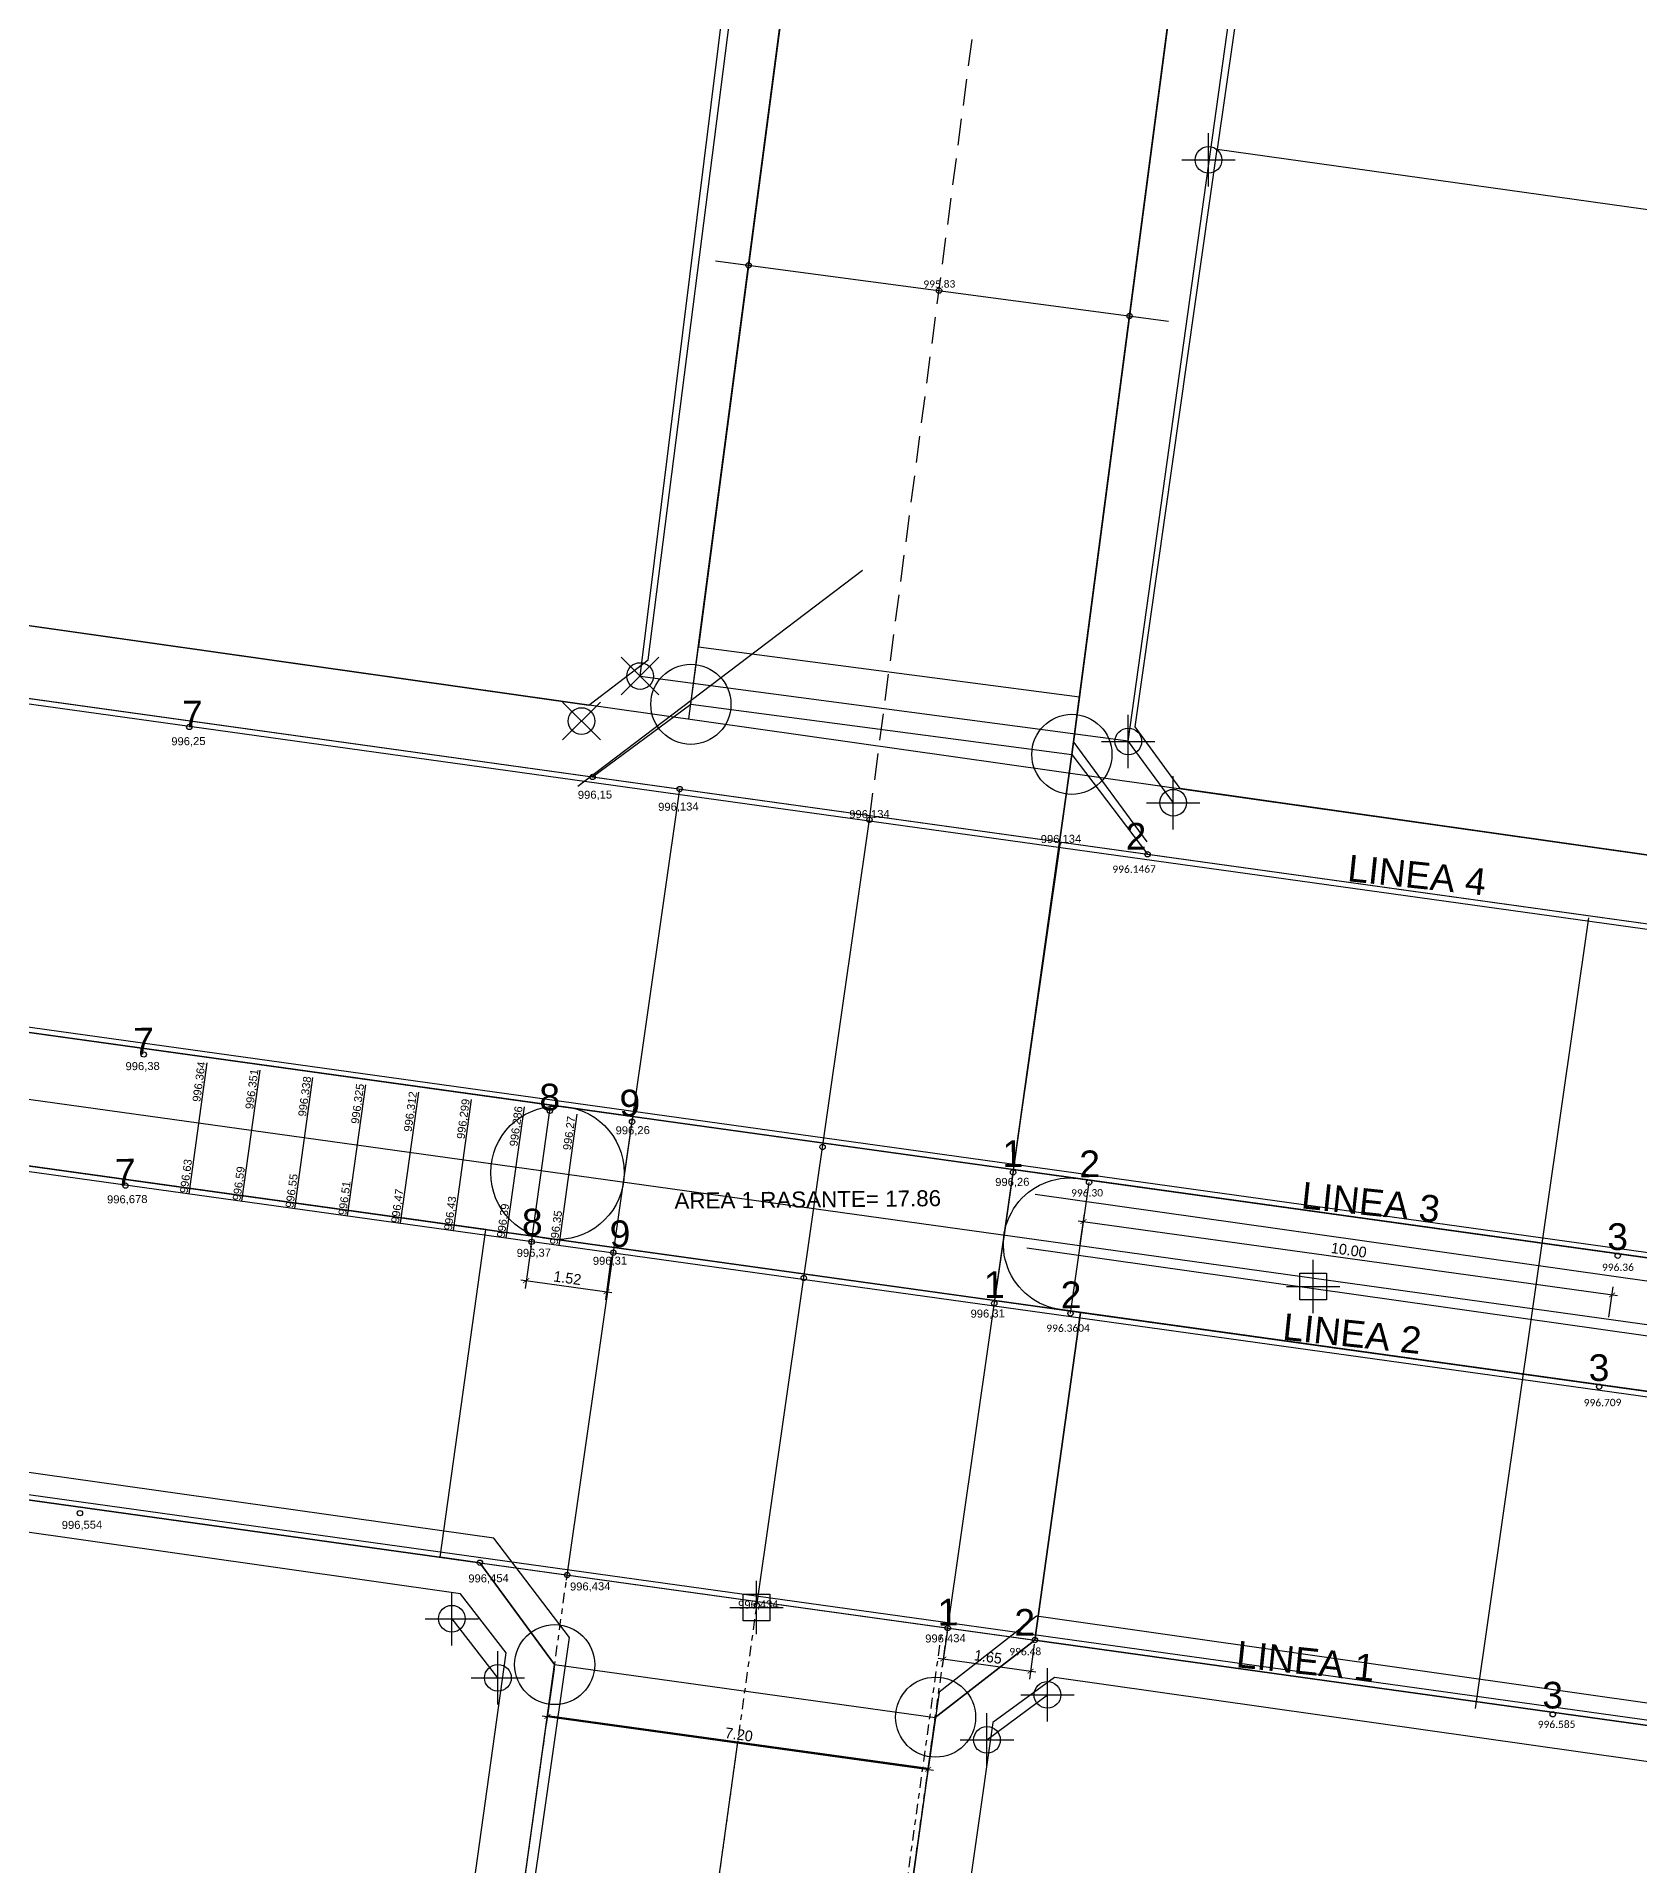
# Model space of a CAD drawing. Header units: metres. Extents: x 678 to 2349, y 417 to 1219.
# Drawn here: x 848.29 to 878.32, y 1039.53 to 1073.81 of the extents above; entities that cross this region are included whole.
import ezdxf

# ---------------------------------------------------------------- set-up
doc = ezdxf.new("R2010")
doc.units = ezdxf.units.M
doc.header["$PDMODE"] = 32
doc.header["$PDSIZE"] = 1.5
doc.linetypes.add('CENTRO1', pattern=[0.44, 0.2, -0.08, 0.08, -0.08])
doc.linetypes.add('DASHED', pattern=[0.75, 0.5, -0.25])
for name, color, linetype in [('12-CONDICIONES EXISTENTES', 2, 'Continuous'), ('C-ANNO-MATC-TEXT', 150, 'Continuous'), ('C-ROAD-PROF-TEXT', 11, 'Continuous'), ('linea 1', 1, 'Continuous'), ('LOTE 243', 1, 'Continuous'), ('puntos nov 7', 50, 'Continuous'), ('PUNTOS V', 4, 'Continuous'), ('V-NODE', 1, 'Continuous')]:
    doc.layers.add(name, color=color, linetype=linetype)
doc.layers.add('PDF2_area escolar', color=7, linetype='Continuous', true_color=0x989898)
doc.layers.add('PDF_Geometry', color=7, linetype='Continuous', true_color=0x797979)
doc.styles.add('CITY2', font='stylu.ttf', dxfattribs={"height": 0.2})
doc.styles.get("Standard").update_dxf_attribs({"font": 'arial.ttf'})
doc.dimstyles.new('COTAS2', dxfattribs={"dimtxt": 0.02, "dimasz": 0.1, "dimexe": 0.15, "dimexo": 0.08, "dimgap": 0.05, "dimtad": 1, "dimzin": 0, "dimdsep": 46, "dimtxsty": 'CITY2', "dimblk": 'ARCHTICK', "dimcen": 1, "dimdle": 0.1, "dimclrd": 1, "dimclre": 1, "dimclrt": 2, "dimadec": 0, "dimazin": 0, "dimtfac": 1, "dimtofl": 0, "dimtmove": 0, "dimatfit": 3, "dimldrblk": 'ARCHTICK', "dimfxl": 0.18, "dimtolj": 1, "dimtzin": 0, "dimarcsym": 0})

# ---------------------------------------------------------------- blocks, each defined once
blk = doc.blocks.new('*U270')
at = {"color": 0, "linetype": 'ByBlock', "lineweight": -2, "transparency": 16777216}
for p, q in [((0, -1), (0, 1)), ((-1, 0), (1, 0))]:
    blk.add_line(p, q, dxfattribs=at)
blk.add_circle((0, 0), 0.5, dxfattribs=at)
blk = doc.blocks.new('*U1146', base_point=(856.933, 1043.046, 998.061))
at = {"layer": 'V-NODE', "color": 50, "lineweight": -2, "xscale": 0.5, "yscale": 0.5, "zscale": 0.5}
blk.add_blockref('*U270', (856.933, 1043.046, 998.061), dxfattribs=at)
blk = doc.blocks.new('*U1149', base_point=(856.069, 1044.154, 998.04))
at = {"layer": 'V-NODE', "color": 50, "lineweight": -2, "xscale": 0.5, "yscale": 0.5, "zscale": 0.5}
blk.add_blockref('*U270', (856.069, 1044.154, 998.04), dxfattribs=at)
blk = doc.blocks.new('*U1284', base_point=(866.096, 1041.882, 997.971))
at = {"layer": 'V-NODE', "color": 50, "lineweight": -2, "xscale": 0.5, "yscale": 0.5, "zscale": 0.5}
blk.add_blockref('*U270', (866.096, 1041.882, 997.971), dxfattribs=at)
blk = doc.blocks.new('*U1287', base_point=(867.228, 1042.726, 997.984))
at = {"layer": 'V-NODE', "color": 50, "lineweight": -2, "xscale": 0.5, "yscale": 0.5, "zscale": 0.5}
blk.add_blockref('*U270', (867.228, 1042.726, 997.984), dxfattribs=at)
blk = doc.blocks.new('*U1290', base_point=(868.744, 1060.598, 997.358))
at = {"layer": 'V-NODE', "color": 50, "lineweight": -2, "xscale": 0.5, "yscale": 0.5, "zscale": 0.5}
blk.add_blockref('*U270', (868.744, 1060.598, 997.358), dxfattribs=at)
blk = doc.blocks.new('*U1293', base_point=(869.586, 1059.45, 997.398))
at = {"layer": 'V-NODE', "color": 50, "lineweight": -2, "xscale": 0.5, "yscale": 0.5, "zscale": 0.5}
blk.add_blockref('*U270', (869.586, 1059.45, 997.398), dxfattribs=at)
blk = doc.blocks.new('*U1296', base_point=(870.246, 1071.498, 996.919))
at = {"layer": 'V-NODE', "color": 50, "lineweight": -2, "xscale": 0.5, "yscale": 0.5, "zscale": 0.5}
blk.add_blockref('*U270', (870.246, 1071.498, 996.919), dxfattribs=at)
blk = doc.blocks.new('*U3012')
at = {"color": 0, "linetype": 'ByBlock', "lineweight": -2, "transparency": 16777216}
for p, q in [((-0.707, -0.707), (0.707, 0.707)), ((-0.707, 0.707), (0.707, -0.707))]:
    blk.add_line(p, q, dxfattribs=at)
blk.add_circle((0, 0), 0.5, dxfattribs=at)
blk = doc.blocks.new('*U3015', base_point=(859.596, 1061.824, 997.32))
at = {"layer": 'V-NODE', "color": 50, "lineweight": -2, "xscale": 0.5, "yscale": 0.5, "zscale": 0.5}
blk.add_blockref('*U3012', (859.596, 1061.824, 997.32), dxfattribs=at)
blk = doc.blocks.new('*U3018', base_point=(858.499, 1060.98, 997.399))
at = {"layer": 'V-NODE', "color": 50, "lineweight": -2, "xscale": 0.5, "yscale": 0.5, "zscale": 0.5}
blk.add_blockref('*U3012', (858.499, 1060.98, 997.399), dxfattribs=at)
blk = doc.blocks.new('base')
at = {"layer": 'PDF_Geometry', "lineweight": 25, "extrusion": (-0.000787417, 0.063364, 0.99799), "elevation": 0.026}
for points in [[(-314.355, -197.288), (-299.601, -195.681), (-292.744, -194.188), (-282.663, -192.111), (-274.476, -190.361), (-258.037, -185.154), (-248.029, -180.61), (-240.539, -177.71), (-228.643, -174.042), (-222.733, -172.714), (-217.384, -171.04), (-209.935, -169.248), (-202.16, -164.759), (-196.196, -160.284), (-195.073, -159.817), (-178.095, -157.457), (-154.298, -156.614), (-136.667, -154.611), (-124.436, -153.164), (-118.066, -151.474), (-100.79, -146.646), (-80.955, -140.967), (-73.385, -139.328), (-61.694, -135.822), (-40.504, -131.604), (-37.727, -130.872), (-17.661, -129.441), (1.311, -127.461), (21.092, -124.929), (41.006, -122.83), (47.376, -123.458), (63.592, -123.186), (81.402, -124.312), (85.639, -96.072), (88.705, -66.393), (92.811, -40.781), (97.16, -22.386), (100.596, -1.562), (102.483, 8.32), (109.691, 37.361), (117.528, 76.62), (126.217, 115.638), (131.513, 149.592), (134.682, 173.973), (136.916, 195.591), (139.956, 229.678), (141.558, 250.676), (142.614, 271.37), (143.252, 283.21), (147.066, 312.938), (152.58, 355.631), (153.554, 396.042), (150.869, 418.02), (151.777, 438.639), (150.959, 458.028), (151.777, 438.639), (150.869, 418.02), (153.554, 396.042), (152.58, 355.631), (147.066, 312.938), (143.252, 283.21), (142.614, 271.37), (141.558, 250.676), (139.956, 229.678), (136.916, 195.591), (134.682, 173.973), (131.513, 149.592), (126.217, 115.638), (117.528, 76.62), (109.691, 37.361), (102.483, 8.32), (100.596, -1.562), (97.16, -22.386), (92.811, -40.781), (88.705, -66.393), (85.639, -96.072), (81.402, -124.312), (63.592, -123.186), (47.376, -123.458), (41.006, -122.83), (21.092, -124.929), (1.311, -127.461), (-17.661, -129.441), (-37.727, -130.872), (-40.504, -131.604), (-61.694, -135.822), (-73.385, -139.328), (-80.955, -140.967), (-100.79, -146.646), (-118.066, -151.474), (-124.436, -153.164), (-136.667, -154.611), (-154.298, -156.614), (-178.095, -157.457), (-195.073, -159.817), (-196.196, -160.284), (-202.16, -164.759), (-209.935, -169.248), (-217.384, -171.04), (-222.733, -172.714), (-228.643, -174.042), (-240.539, -177.71), (-248.029, -180.61), (-258.037, -185.154), (-274.476, -190.361), (-282.663, -192.111), (-292.744, -194.188), (-299.601, -195.681), (-314.355, -197.288), (-312.178, -178.446), (-309.146, -157.898), (-306.876, -132.899), (-305.823, -118.002), (-298.643, -78.802), (-291.055, -45.077), (-282.252, -15.116), (-275.645, 10.473), (-270.319, 33.898), (-263.825, 63.164), (-258.15, 86.408), (-284.424, 123.888)], [(90.41, -55.701), (23.541, -45.327), (22.42, -46.165), (14.042, -106.087)], [(4.42, -98.575), (-37.003, -101.004), (-27.234, -38.004)], [(23.766, -43.807), (18.381, -47.797)], [(23.541, -45.327), (22.42, -46.165)], [(13.108, -42.632), (14.458, -44.511)], [(76.721, 35.815), (75.319, 37.653), (36.902, 43.626), (35.023, 42.276), (24.12, -27.822), (25.516, -29.706), (63.985, -35.639), (65.818, -34.283)], [(15.461, -35.033), (-25.236, -28.738)], [(-11.71, 51.199), (-13.594, 49.803), (-24.492, -20.249), (-23.096, -22.133), (15.367, -28.112), (17.206, -26.71), (28.103, 43.341), (26.707, 45.225)], [(15.367, -28.112), (17.206, -26.71)]]:
    blk.add_lwpolyline(points, dxfattribs=at)
for points in [[(-8.124, -52.594), (-9.968, -64.429), (9.787, -67.504), (11.636, -55.624)], [(-8.124, -52.594), (-6.276, -40.714), (12.479, -43.623), (13.312, -44.79), (11.636, -55.624)], [(26.666, -18.622), (25.312, -27.548), (26.151, -28.669), (44.906, -31.578), (46.42, -21.698)], [(-1.863, -12.171), (-3.712, -24.051), (15.043, -26.96), (16.209, -26.127), (17.891, -15.247)]]:
    blk.add_lwpolyline(points, close=True, dxfattribs=at)
blk.add_lwpolyline([(-25.248, -28.783, 1.000018), (-25.403, -29.738), (15.294, -36.033)], format="xyb", dxfattribs=at)
blk = doc.blocks.new('_ArchTick')
at = {"color": 0, "linetype": 'ByBlock', "const_width": 0.15}
blk.add_lwpolyline([(-0.5, -0.5), (0.5, 0.5)], dxfattribs=at)
blk = doc.blocks.new('*D3795')
at = {"layer": 'Defpoints', "color": 0, "transparency": 16777216}
for p in [(857.995, 1043.294), (865.127, 1042.303), (864.992, 1041.33)]:
    blk.add_point(p, dxfattribs=at)
at = {"layer": 'PUNTOS V', "color": 1, "linetype": 'Continuous', "lineweight": -2, "transparency": 16777216}
for p, q in [((857.984, 1043.215), (857.839, 1042.172)), ((865.116, 1042.224), (864.971, 1041.182))]:
    blk.add_line(p, q, dxfattribs=at)
at = {"layer": 'PUNTOS V', "color": 1, "lineweight": -2, "transparency": 16777216}
blk.add_line((857.761, 1042.335), (865.091, 1041.316), dxfattribs=at)
at = {"layer": 'PUNTOS V', "color": 1, "lineweight": -2, "transparency": 16777216, "xscale": 0.1, "yscale": 0.1, "zscale": 0.1}
for p, rotation in [((857.86, 1042.321), 172.0902443929145), ((864.992, 1041.33), 352.0902443929144)]:
    blk.add_blockref('_ArchTick', p, dxfattribs=dict(at, rotation=rotation))
at = {"layer": 'PUNTOS V', "color": 2, "transparency": 16777216, "insert": (861.448, 1041.982), "char_height": 0.2, "attachment_point": 5, "rotation": 352.0902, "style": 'CITY2'}
blk.add_mtext('\\A1;7.20', dxfattribs=at)
blk = doc.blocks.new('*D3812')
at = {"layer": 'Defpoints', "color": 0, "transparency": 16777216}
for p in [(867.834, 1051.104, 997.971), (877.808, 1050.223), (877.739, 1049.73, 997.971)]:
    blk.add_point(p, dxfattribs=at)
at = {"layer": 'PUNTOS V', "color": 1, "linetype": 'Continuous', "lineweight": -2, "transparency": 16777216}
for p, q in [((867.845, 1051.183), (867.923, 1051.746)), ((877.75, 1049.809), (877.829, 1050.372))]:
    blk.add_line(p, q, dxfattribs=at)
at = {"layer": 'PUNTOS V', "color": 1, "lineweight": -2, "transparency": 16777216}
blk.add_line((867.804, 1051.612), (877.907, 1050.21), dxfattribs=at)
at = {"layer": 'PUNTOS V', "color": 1, "lineweight": -2, "transparency": 16777216, "xscale": 0.1, "yscale": 0.1, "zscale": 0.1}
for p, rotation in [((867.903, 1051.598), 172.1005666977448), ((877.808, 1050.223), 352.1005666977448)]:
    blk.add_blockref('_ArchTick', p, dxfattribs=dict(at, rotation=rotation))
at = {"layer": 'PUNTOS V', "color": 2, "transparency": 16777216, "insert": (872.876, 1051.063), "char_height": 0.2, "attachment_point": 5, "rotation": 352.1006, "style": 'CITY2'}
blk.add_mtext('\\A1;10.00', dxfattribs=at)
blk = doc.blocks.new('*D3949')
at = {"layer": 'Defpoints', "color": 0, "transparency": 16777216}
for p in [(857.564, 1051.218, 996.173), (859.068, 1051.018, 996.877), (858.966, 1050.282)]:
    blk.add_point(p, dxfattribs=at)
at = {"layer": 'PUNTOS V', "color": 1, "linetype": 'Continuous', "lineweight": -2, "transparency": 16777216}
for p, q in [((857.553, 1051.139), (857.442, 1050.342)), ((859.057, 1050.939), (858.945, 1050.133))]:
    blk.add_line(p, q, dxfattribs=at)
at = {"layer": 'PUNTOS V', "color": 1, "lineweight": -2, "transparency": 16777216}
blk.add_line((857.363, 1050.504), (859.065, 1050.268), dxfattribs=at)
at = {"layer": 'PUNTOS V', "color": 1, "lineweight": -2, "transparency": 16777216, "xscale": 0.1, "yscale": 0.1, "zscale": 0.1}
for p, rotation in [((857.462, 1050.491), 172.0852720976007), ((858.966, 1050.282), 352.0852720976007)]:
    blk.add_blockref('_ArchTick', p, dxfattribs=dict(at, rotation=rotation))
at = {"layer": 'PUNTOS V', "color": 2, "transparency": 16777216, "insert": (858.235, 1050.539), "char_height": 0.2, "attachment_point": 5, "rotation": 352.0853, "style": 'CITY2'}
blk.add_mtext('\\A1;1.52', dxfattribs=at)
blk = doc.blocks.new('*D4867')
at = {"layer": '12-CONDICIONES EXISTENTES', "color": 1, "linetype": 'Continuous', "lineweight": -2, "transparency": 16777216}
for p, q in [((865.349, 1043.903), (865.258, 1043.25)), ((866.983, 1043.675), (866.893, 1043.022))]:
    blk.add_line(p, q, dxfattribs=at)
at = {"layer": '12-CONDICIONES EXISTENTES', "color": 1, "lineweight": -2, "transparency": 16777216}
blk.add_line((865.18, 1043.412), (867.012, 1043.157), dxfattribs=at)
at = {"layer": 'Defpoints', "color": 0, "transparency": 16777216}
for p in [(865.36, 1043.982, 997.203), (866.995, 1043.754, 997.203), (866.913, 1043.171)]:
    blk.add_point(p, dxfattribs=at)
at = {"layer": '12-CONDICIONES EXISTENTES', "color": 1, "lineweight": -2, "transparency": 16777216, "xscale": 0.1, "yscale": 0.1, "zscale": 0.1}
for p, rotation in [((865.279, 1043.399), 172.0696829134689), ((866.913, 1043.171), 352.069682913469)]:
    blk.add_blockref('_ArchTick', p, dxfattribs=dict(at, rotation=rotation))
at = {"layer": '12-CONDICIONES EXISTENTES', "color": 2, "transparency": 16777216, "insert": (866.117, 1043.438), "char_height": 0.2, "attachment_point": 5, "rotation": 352.0697, "style": 'CITY2'}
blk.add_mtext('\\A1;1.65', dxfattribs=at)
blk = doc.blocks.new('*U4907')
at = {"color": 0, "linetype": 'ByBlock', "lineweight": -2, "transparency": 16777216}
for p, q in [((0, -1), (0, 1)), ((-1, 0), (1, 0))]:
    blk.add_line(p, q, dxfattribs=at)
blk.add_lwpolyline([(-0.5, -0.5), (-0.5, 0.5), (0.5, 0.5), (0.5, -0.5)], close=True, dxfattribs=at)

msp = doc.modelspace()

# ---------------------------------------------------------------- linework, layer by layer
for p, q in [((859.4605, 1053.56746, 997.581), (817.82486, 1059.36734, 997.581)), ((817.48249, 1056.91059), (859.10868, 1051.11252, 995.067)), ((859.10868, 1051.11252, 995.067), (859.4605, 1053.56746, 997.581))]:
    msp.add_line(p, q)
for points, elevation in [([(791.41247, 1069.30647), (858.70585, 1059.93245), (860.54779, 1061.29371), (868.16378, 1119.27689), (868.37945, 1120.91882), (869.97397, 1121.02111), (912.14397, 1124.26111), (919.37678, 1124.87898), (928.44625, 1127.20783)], 997.203), ([(791.41247, 1069.30647), (858.70585, 1059.93245), (860.54779, 1061.29371), (868.16297, 1119.27611), (869.97397, 1121.02111), (881.27383, 1121.8893), (891.24465, 1122.65258), (901.21506, 1123.42142), (911.18567, 1124.18748), (919.37678, 1124.87898), (928.44625, 1127.20783)], 997.203), ([(874.56797, 1112.74611), (867.42914, 1113.68378), (860.68899, 1062.36877), (867.82767, 1061.43112), (874.56797, 1112.74611)], 995.067), ([(827.72888, 1057.98513), (828.58309, 1064.13184), (858.70585, 1059.93245), (860.54779, 1061.29371), (860.68899, 1062.36877), (867.82767, 1061.43112), (867.68647, 1060.35605), (866.41579, 1051.34661), (866.23988, 1050.11914), (867.84994, 1049.89485), (866.99453, 1043.75415), (865.12675, 1042.30332), (864.99359, 1041.34487), (857.86209, 1042.33568), (857.99525, 1043.29413), (856.59489, 1045.20283), (855.85209, 1045.3063), (856.7075, 1051.44701), (859.10868, 1051.11252), (859.4605, 1053.56746), (857.04978, 1053.90322), (842.38933, 1055.94418), (827.72888, 1057.98513)], 997.581), ([(827.72888, 1057.98513), (828.58265, 1064.12863), (858.70585, 1059.93245), (860.54779, 1061.29371), (860.68899, 1062.36877), (867.82767, 1061.43112), (867.68646, 1060.35605), (869.1051, 1058.48382), (907.40721, 1053.14831), (909.25781, 1054.46572), (909.38282, 1055.36271), (916.51454, 1054.37349), (916.39286, 1053.50026), (917.80682, 1051.69963), (956.22391, 1046.3481), (955.36971, 1040.20722), (827.72888, 1057.98513)], 997.581), ([(860.68899, 1062.36877), (867.82767, 1061.43112)], 995.067), ([(917.80682, 1051.69963), (916.1726, 1051.92728), (914.9689, 1043.33114), (907.83773, 1044.32452), (908.18167, 1046.78056), (866.5917, 1052.57407), (867.68646, 1060.35605), (869.1051, 1058.48382), (907.40721, 1053.14831), (909.25781, 1054.46572), (909.38282, 1055.36271), (916.51454, 1054.37349), (916.39286, 1053.50026), (917.80682, 1051.69963)], 997.203), ([(818.2643, 1050.54231), (856.59489, 1045.20283)], 997.203), ([(856.59489, 1045.20283), (866.99453, 1043.75415)], 995.067), ([(866.99453, 1043.75415), (865.12675, 1042.30332), (864.99359, 1041.34487)], 995.067), ([(866.99453, 1043.75415), (905.34372, 1038.41207)], 995.067), ([(864.99359, 1041.34487), (855.7734, 974.9815), (848.6419, 975.97231), (857.86209, 1042.33568), (864.99359, 1041.34487)], 1011.104), ([(852.20765, 975.4769), (861.42784, 1041.84027)], 1011.104)]:
    msp.add_lwpolyline(points, dxfattribs=dict(elevation=elevation))
for points, elevation in [([(917.62632, 1114.79372), (918.0012, 1117.49637), (912.69951, 1117.08589), (876.18838, 1114.29554), (874.56782, 1112.74613), (867.82767, 1061.43112), (867.68646, 1060.35606), (869.1051, 1058.48382), (907.40721, 1053.14831), (909.25781, 1054.46572), (909.38282, 1055.36271)], 996.877), ([(914.9689, 1043.33114), (876.14432, 1048.73944), (866.23988, 1050.11914), (859.10868, 1051.11252), (817.55125, 1056.9015), (800.44921, 1059.28399), (799.59579, 1053.14301), (826.52967, 1049.39094), (856.59489, 1045.20283), (857.99525, 1043.29413), (857.86209, 1042.33568), (864.99359, 1041.34487), (865.13307, 1042.30842), (866.99453, 1043.75415), (905.34372, 1038.41207), (906.7622, 1036.57971), (906.75506, 1036.52845), (913.88579, 1035.5321), (915.74333, 1036.9634), (954.17384, 1031.61), (955.02804, 1037.75087)], 995.067), ([(856.7075, 1051.44701), (817.50964, 1056.9073), (810.37845, 1057.90075), (800.44921, 1059.28399), (799.59579, 1053.14301), (826.52967, 1049.39094), (855.85209, 1045.3063)], 995.067), ([(920.64023, 1042.54259), (919.78482, 1036.40189), (915.74333, 1036.9634), (913.88579, 1035.5321), (906.75506, 1036.52845), (906.7622, 1036.57971), (905.34372, 1038.41207), (866.99453, 1043.75415), (867.84994, 1049.89485)], 995.067), ([(866.99453, 1043.75415), (865.12675, 1042.30332), (855.39624, 972.28221), (856.798, 970.416), (895.35637, 965.06729), (896.98164, 966.31803), (906.7622, 1036.57971), (905.34372, 1038.41207)], 995.067)]:
    msp.add_lwpolyline(points, close=True, dxfattribs=dict(elevation=elevation))
at = {"elevation": 997.581}
msp.add_lwpolyline([(867.47285, 1049.94738, -1.02686886), (867.87986, 1052.39287), (906.87372, 1046.96178, -1.03603137), (906.60264, 1044.4982)], format="xyb", close=True, dxfattribs=at)
msp.add_lwpolyline([(816.40032, 1049.04604), (815.10127, 1039.765), (813.72568, 1029.863), (812.34968, 1019.958), (810.97368, 1010.053), (809.59767, 1000.148), (808.22167, 990.243), (806.93073, 980.9503), (809.09112, 978.02224), (819.0049, 976.63975), (827.37539, 975.48704), (835.73976, 974.32772), (845.63753, 972.95586), (848.52393, 975.12321), (849.54872, 982.49926), (850.92485, 992.40412), (851.69623, 997.95618), (853.07236, 1007.86104), (854.44849, 1017.7659), (855.82462, 1027.67076), (857.20075, 1037.57562), (857.99525, 1043.29413), (856.59489, 1045.20283), (818.26431, 1050.54236)], close=True)
msp.add_circle((858.04654, 1052.51245, 997.581), 1.25)
at = {"layer": '12-CONDICIONES EXISTENTES', "color": 1}
for points, elevation in [([(861.01199, 1069.60418), (869.49859, 1068.4761)], 996.877), ([(790.42678, 1063.18391), (957.00563, 1039.97934)], 997.203), ([(790.44058, 1063.28295), (957.01942, 1040.07838)], 997.203), ([(790.2557, 1061.95577), (956.83455, 1038.7512)], 997.203), ([(790.08462, 1060.72763), (956.66346, 1037.52306)], 997.203), ([(790.07082, 1060.62858), (956.64967, 1037.42401)], 997.203), ([(858.21506, 1044.87712), (860.34007, 1059.7048)], 996.877), ([(861.78386, 1044.40274), (863.8949, 1059.13301)], 996.877), ([(865.34745, 1043.89203), (867.47126, 1058.71142)], 996.877), ([(875.24631, 1042.47339), (877.37013, 1057.29278)], 996.877)]:
    msp.add_lwpolyline(points, dxfattribs=dict(at, elevation=elevation))
at = {"layer": '12-CONDICIONES EXISTENTES', "color": 1, "linetype": 'Continuous', "elevation": 997.203}
for points in [[(791.26839, 1069.22557), (957.85334, 1046.02015)], [(791.28218, 1069.32462), (957.86718, 1046.11919)], [(789.22921, 1054.58692), (955.80806, 1031.38235)], [(789.24301, 1054.68596), (955.8219, 1031.48139)]]:
    msp.add_lwpolyline(points, dxfattribs=at)
at = {"layer": '12-CONDICIONES EXISTENTES', "color": 0, "elevation": 997.581}
for points in [[(827.72923, 1057.98765), (828.58302, 1064.13131), (858.70585, 1059.93245), (957.76814, 1046.13299), (956.91017, 1039.99264), (827.72923, 1057.98765)], [(859.4605, 1053.56746), (866.5917, 1052.57407), (866.23988, 1050.11914), (859.10868, 1051.11252), (859.4605, 1053.56746)]]:
    msp.add_lwpolyline(points, dxfattribs=at)
at = {"layer": '12-CONDICIONES EXISTENTES', "color": 1}
for centre in [(861.62859, 1069.52222, 996.877), (865.1972, 1069.04786, 996.877), (868.76582, 1068.5735, 996.877), (863.89442, 1059.12933, 996.877)]:
    msp.add_circle(centre, 0.05, dxfattribs=at)
at = {"layer": 'linea 1', "elevation": 997.399}
msp.add_lwpolyline([(859.596, 1061.824), (868.744, 1060.6076)], dxfattribs=at)
at = {"layer": 'linea 1', "linetype": 'CENTRO1', "elevation": 1011.104}
for points in [[(818.81181, 761.75049), (835.11274, 878.67613), (845.08417, 950.64058), (848.45314, 974.6137), (858.21811, 1044.89815)], [(822.83643, 764.54649), (838.67826, 878.17905), (848.64963, 950.14303), (852.0185, 974.1155), (861.78386, 1044.40274)], [(826.74925, 767.26483), (842.14473, 877.69578), (852.11604, 949.65931), (855.48482, 973.63114), (865.2466, 1043.89261)], [(826.86855, 767.39637), (842.24377, 877.68198), (852.21508, 949.64549), (855.58386, 973.6173), (865.34855, 1043.89968)]]:
    msp.add_lwpolyline(points, dxfattribs=at)
at = {"layer": 'linea 1'}
for p in [(860.54779, 1061.29371, 997.399), (867.68647, 1060.35605, 997.399), (857.99525, 1043.29413, 996.877)]:
    msp.add_point(p, dxfattribs=at)
at = {"layer": 'LOTE 243', "color": 1, "elevation": 997.399}
for points in [[(860.51172, 1061.01916), (868.37945, 1120.91882)], [(867.68647, 1060.35605), (874.75694, 1114.18596)]]:
    msp.add_lwpolyline(points, dxfattribs=at)
at = {"layer": 'LOTE 243', "color": 1, "linetype": 'DASHED', "elevation": 997.399}
for points in [[(863.8949, 1059.13301), (871.61482, 1117.90737)], [(863.88791, 1059.07976), (863.88833, 1059.08294)]]:
    msp.add_lwpolyline(points, dxfattribs=at)
at = {"layer": 'LOTE 243', "elevation": 996.782}
msp.add_lwpolyline([(816.42216, 1067.27715), (882.14281, 1057.94888)], dxfattribs=at)
at = {"layer": 'LOTE 243'}
msp.add_point((865.13307, 1042.30842, 997.971), dxfattribs=at)
at = {"layer": 'PUNTOS V'}
for points, elevation in [([(859.596, 1061.824), (867.052, 1121.861)], 997.399), ([(868.744, 1060.598), (875.988, 1112.51)], 997.354)]:
    msp.add_lwpolyline(points, dxfattribs=dict(at, elevation=elevation))
at = {"layer": 'PUNTOS V', "color": 1}
for points, elevation in [([(858.70585, 1059.93245), (860.54779, 1061.29371)], 997.399), ([(860.54779, 1061.29371), (867.68647, 1060.35605)], 997.399), ([(867.68647, 1060.35605), (869.1051, 1058.48382)], 997.358), ([(868.744, 1060.598), (869.586, 1059.45)], 997.358), ([(851.14451, 1052.11913), (851.4858, 1054.57558)], 996.877), ([(852.135, 1051.98152), (852.47629, 1054.43797)], 996.877), ([(853.12549, 1051.84391), (853.46677, 1054.30035)], 996.877), ([(854.11597, 1051.70629), (854.45726, 1054.16274)], 996.877), ([(855.10646, 1051.56868), (855.44774, 1054.02513)], 996.877), ([(856.09694, 1051.43107), (856.43823, 1053.88751)], 996.877), ([(857.08743, 1051.29345), (857.42872, 1053.7499)], 996.877), ([(857.54984, 1051.1192), (857.91888, 1053.77372)], 996.877), ([(858.0771, 1051.15), (858.4192, 1053.61229)], 996.877), ([(867.66061, 1049.87611), (868.0088, 1052.33164)], 997.971), ([(856.59489, 1045.20283), (857.99525, 1043.29413)], 996.877), ([(856.0689, 1044.154), (856.92368, 1043.046)], 996.877), ([(865.12675, 1042.30332), (866.99453, 1043.75415)], 997.971), ([(866.096, 1041.882), (867.228, 1042.726)], 997.971)]:
    msp.add_lwpolyline(points, dxfattribs=dict(at, elevation=elevation))
msp.add_lwpolyline([(857.99525, 1043.29413), (865.12675, 1042.30332)], dxfattribs=at)
for centre in [(851.14977, 1060.8706, 996.173), (858.70585, 1059.93245, 996.877), (860.33971, 1059.70485, 997.203), (869.1051, 1058.48382, 997.358), (850.29604, 1054.72966, 996.173), (857.90512, 1053.67478, 996.173), (859.4465, 1053.46978, 996.877), (863.0153, 1052.9954, 996.877), (866.58404, 1052.52064, 996.877), (849.95454, 1052.27328, 996.173), (868.0088, 1052.33164, 996.877), (857.56362, 1051.21841, 996.173), (859.09463, 1051.01447, 996.877), (877.91393, 1050.95725, 996.877), (862.66346, 1050.54035, 996.877), (866.23226, 1050.06597, 996.877), (867.66061, 1049.87611, 997.971), (877.56574, 1048.50172, 997.971), (849.10081, 1046.13235, 996.173), (856.59489, 1045.20283, 996.877), (858.22942, 1044.97513, 997.203), (861.78386, 1044.40274, 996.877), (865.35998, 1043.98184, 997.203), (866.99453, 1043.75415, 997.203), (876.69734, 1042.36261, 997.971)]:
    msp.add_circle(centre, 0.05, dxfattribs=at)

# ---------------------------------------------------------------- block references
at = {"layer": 'C-ANNO-MATC-TEXT', "lineweight": -2, "xscale": 0.5, "yscale": 0.5, "zscale": 0.5}
for p in [(872.205, 1050.379, 997.538), (861.779, 1044.365, 996.432)]:
    msp.add_blockref('*U4907', p, dxfattribs=at)
at = {"layer": 'PDF2_area escolar'}
msp.add_blockref('base', (882.736, 1016.336, 999.038), dxfattribs=at)
at = {"layer": 'puntos nov 7'}
for name, p in [('*U1296', (870.246, 1071.498, 996.919)), ('*U1290', (868.744, 1060.598, 997.358)), ('*U1293', (869.586, 1059.45, 997.398)), ('*U1149', (856.069, 1044.154, 998.04)), ('*U1146', (856.933, 1043.046, 998.061)), ('*U1287', (867.228, 1042.726, 997.984)), ('*U1284', (866.096, 1041.882, 997.971))]:
    msp.add_blockref(name, p, dxfattribs=at)
at = {"layer": 'V-NODE'}
for name, p in [('*U3015', (859.596, 1061.824, 997.32)), ('*U3018', (858.499, 1060.98, 997.399))]:
    msp.add_blockref(name, p, dxfattribs=at)

# ---------------------------------------------------------------- texts
at = {"layer": 'C-ROAD-PROF-TEXT', "color": 11, "linetype": 'Continuous', "lineweight": -3, "attachment_point": 8}
for s, insert, char_height, rotation in [('{\\fCalibri|b0|i0|c0|p34;\\H0.91667x;\\C256;995.83}', (865.2042, 1069.10112, 996.877), 0.15, 0.571108), ('{\\C2;7}', (851.21091, 1060.8628, 995.378), 0.5, 0.571108), ('{\\C2;996,25}', (851.13424, 1060.50007), 0.15, 0.571108), ('{\\C2;996,15}', (858.75189, 1059.4969), 0.15, 0.571108), ('{\\C2;996,134}', (860.31459, 1059.27303, 996.877), 0.15, 0.571108), ('{\\C2;996,134}', (863.8949, 1059.13301, 996.877), 0.15, 0.571108), ('{\\C2;2}', (868.89039, 1058.56999, 997.971), 0.5, 0.571108), ('{\\C2;996,134}', (867.48332, 1058.66831, 996.877), 0.15, 0.571108), ('{\\fCalibri|b0|i0|c0|p34;\\H0.91667x;\\C256;996.1467}', (868.8534, 1058.13426, 1011.104), 0.15, 0.571108), ('{\\C2;LINEA 4}', (874.12789, 1057.84514, 996.877), 0.5, 354.035384), ('{\\C2;7}', (850.29446, 1054.73009, 995.378), 0.5, 0.571108), ('{\\C2;996,38}', (850.27627, 1054.41021), 0.15, 0.571108), ('{\\C2;996,364}', (851.43297, 1054.2056, 996.877), 0.15, 82.350414), ('{\\C2;996,351}', (852.42346, 1054.06799, 996.877), 0.15, 82.350414), ('{\\C2;996,338}', (853.41394, 1053.93038, 996.877), 0.15, 82.350414), ('{\\C2;996,325}', (854.40443, 1053.79276, 996.877), 0.15, 82.350414), ('{\\C2;8}', (857.90442, 1053.67509, 1993.05), 0.5, 0.571108), ('{\\C2;996,312}', (855.39365, 1053.64607, 996.877), 0.15, 82.350414), ('{\\C2;996,299}', (856.38414, 1053.50846, 996.877), 0.15, 82.350414), ('{\\C2;9}', (859.40658, 1053.56341, 996.173), 0.5, 0.571108), ('{\\C2;996,286}', (857.37463, 1053.37084, 996.877), 0.15, 82.350414), ('{\\C2;996,27}', (858.36777, 1053.24212, 996.877), 0.15, 82.350414), ('{\\C2;996,26}', (859.45889, 1053.20749, 996.877), 0.15, 0.571108), ('{\\C2;1}', (866.58289, 1052.62206, 995.783), 0.5, 0.571108), ('{\\C2;7}', (849.95318, 1052.27364, 995.378), 0.5, 0.571108), ('{\\C2;996,63}', (851.18722, 1052.4368, 996.877), 0.15, 82.350414), ('{\\C2;2}', (868.0228, 1052.43066, 996.877), 0.5, 0.571108), ('{\\C2;996,59}', (852.17771, 1052.29918, 996.877), 0.15, 82.350414), ('{\\C2;996,55}', (853.16819, 1052.16157, 996.877), 0.15, 82.350414), ('{\\C2;996,26}', (866.57163, 1052.23874, 996.877), 0.15, 0.571108), ('{\\C2;996,678}', (849.98842, 1051.9141, 996.877), 0.15, 0.571108), ('{\\C2;996,51}', (854.15868, 1052.02396, 996.877), 0.15, 82.350414), ('{\\C2;996,47}', (855.1479, 1051.87727, 996.877), 0.15, 82.350414), ('{\\C2;AREA 1 RASANTE= 17.86}', (862.73904, 1051.85878, 997.203), 0.3, 0.571108), ('{\\fCalibri|b0|i0|c0|p34;\\H0.91667x;\\C256;996.30}', (867.97203, 1052.06546, 1011.104), 0.15, 0.571108), ('{\\C2;LINEA 3}', (873.2603, 1051.70581, 995.783), 0.5, 354.035384), ('{\\C2;996,43}', (856.13839, 1051.73965, 996.877), 0.15, 82.350414), ('{\\C2;996,39}', (857.12888, 1051.60204, 996.877), 0.15, 82.350414), ('{\\C2;8}', (857.57936, 1051.33156, 996.877), 0.5, 0.571108), ('{\\C2;996,35}', (858.12202, 1051.47331, 996.877), 0.15, 82.350414), ('{\\C2;9}', (859.2231, 1051.1127, 996.173), 0.5, 0.571108), ('{\\C2;3}', (877.91389, 1051.0585, 995.783), 0.5, 0.571108), ('{\\C2;996,37}', (857.60607, 1050.91093, 996.877), 0.15, 0.571108), ('{\\C2;996,31}', (859.03276, 1050.76186), 0.15, 0.571108), ('{\\fCalibri|b0|i0|c0|p34;\\H0.91667x;\\C256;996.36}', (877.9189, 1050.67031, 1011.104), 0.15, 0.571108), ('{\\C2;1}', (866.2347, 1050.16653, 996.877), 0.5, 0.571108), ('{\\C2;2}', (867.67461, 1049.97513, 997.971), 0.5, 0.571108), ('{\\C2;996,31}', (866.1101, 1049.77181), 0.15, 0.571108), ('{\\fCalibri|b0|i0|c0|p34;\\H0.91667x;\\C256;996.3604}', (867.61599, 1049.53057, 1011.104), 0.15, 0.571108), ('{\\C2;LINEA 2}', (872.91211, 1049.25028, 996.877), 0.5, 354.035384), ('{\\C2;3}', (877.5657, 1048.60297, 996.877), 0.5, 0.571108), ('{\\fCalibri|b0|i0|c0|p34;\\H0.91667x;\\C256;996.709}', (877.63111, 1048.13418, 1011.104), 0.15, 0.571108), ('{\\C2;996,554}', (849.14012, 1045.81222), 0.15, 0.571108), ('{\\C2;996,454}', (856.75776, 1044.80904), 0.15, 0.571108), ('{\\C2;996,434}', (858.66258, 1044.65802), 0.15, 0.571108), ('{\\C2;1}', (865.36629, 1044.02743, 996.877), 0.5, 0.571108), ('{\\C2;996,434}', (861.81269, 1044.31734), 0.15, 0.571108), ('{\\C2;2}', (866.80621, 1043.83602, 997.971), 0.5, 0.571108), ('{\\C2;996,434}', (865.31852, 1043.68358, 1011.104), 0.15, 0.571108), ('{\\fCalibri|b0|i0|c0|p34;\\H0.91667x;\\C256;996.48}', (866.81408, 1043.46707, 1011.104), 0.15, 0.571108), ('{\\C2;LINEA 1}', (872.0437, 1043.11118, 996.877), 0.5, 354.035384), ('{\\C2;3}', (876.6973, 1042.46387, 996.877), 0.5, 0.571108), ('{\\fCalibri|b0|i0|c0|p34;\\H0.91667x;\\C256;996.585}', (876.76944, 1042.10314, 1011.104), 0.15, 0.571108)]:
    msp.add_mtext(s, dxfattribs=dict(at, insert=insert, char_height=char_height, rotation=rotation))

# ---------------------------------------------------------------- dimensions: what is measured, and where the dimension line sits
at = {"layer": '12-CONDICIONES EXISTENTES', "color": 1}
dim = msp.add_aligned_dim(p1=(865.36031, 1043.9818, 997.203), p2=(866.99453, 1043.75415, 997.203), distance=-0.58876, dimstyle='COTAS2', dxfattribs=at)
dim.commit()
dim.dimension.update_dxf_attribs({"geometry": '*D4867', "text_midpoint": (866.11748, 1043.43768)})
at = {"layer": 'PUNTOS V', "color": 1}
for p1, p2, distance, picture, middle in [((867.83429, 1051.10393, 997.971), (877.73943, 1049.72958, 997.971), 0.49865, '*D3812', (872.8765, 1051.0628)), ((857.99525, 1043.29413), (865.12675, 1042.30332), -0.98248, '*D3795', (861.44753, 1041.982))]:
    dim = msp.add_aligned_dim(p1=p1, p2=p2, distance=distance, dimstyle='COTAS2', dxfattribs=at)
    dim.commit()
    dim.dimension.update_dxf_attribs({"geometry": picture, "text_midpoint": middle})
dim = msp.add_linear_dim(base=(858.96601, 1050.28169), p1=(857.56362, 1051.21841, 996.173), p2=(859.0684, 1051.01823, 996.877), angle=172.085272, dimstyle='COTAS2', override={"dimtmove": 1}, dxfattribs=at)
dim.commit()
dim.dimension.update_dxf_attribs({"geometry": '*D3949', "text_midpoint": (858.23548, 1050.53905)})

doc.saveas('drawing.dxf')
